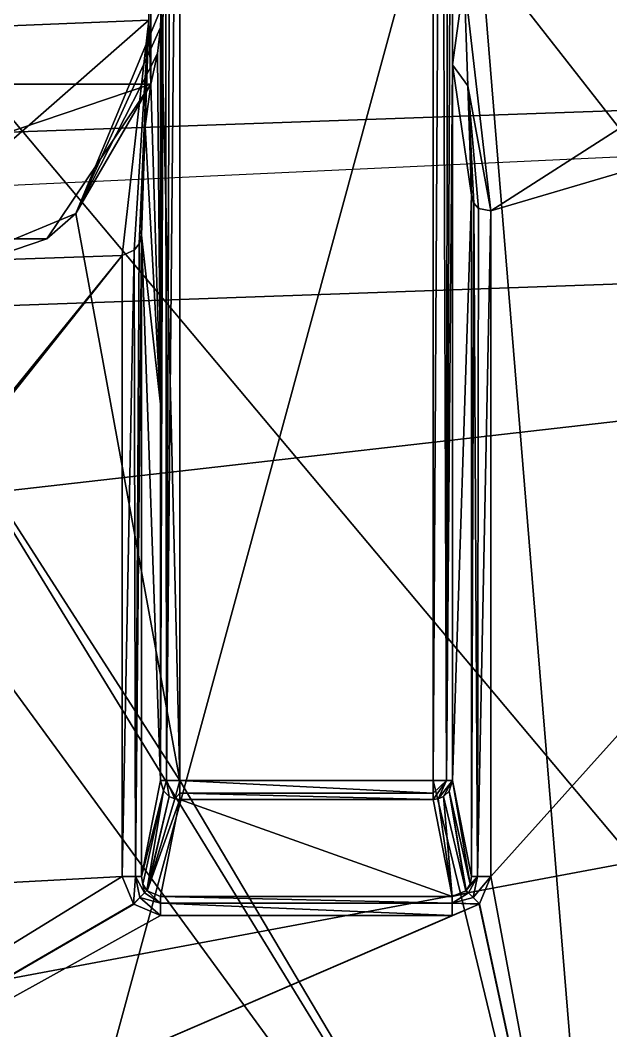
# Model space of a CAD drawing. Header units: millimetres. Extents: x -228 to 228, y -204 to 237.
# Drawn here: x 0.77 to 3.82, y -22.78 to -17.56 of the extents above; entities that cross this region are included whole.
import ezdxf

# ---------------------------------------------------------------- set-up
doc = ezdxf.new("R2010")
doc.units = ezdxf.units.MM
doc.header["$LTSCALE"] = 127.314815
for name, color, linetype in [('1821', 7, 'CONTINUOUS'), ('2216', 7, 'CONTINUOUS'), ('5749', 7, 'CONTINUOUS'), ('5755', 7, 'CONTINUOUS'), ('5756', 7, 'CONTINUOUS'), ('5757', 7, 'CONTINUOUS'), ('5783', 7, 'CONTINUOUS'), ('5784', 7, 'CONTINUOUS'), ('5785', 7, 'CONTINUOUS'), ('5863', 7, 'CONTINUOUS'), ('5865', 7, 'CONTINUOUS'), ('5866', 7, 'CONTINUOUS'), ('5867', 7, 'CONTINUOUS'), ('5868', 7, 'CONTINUOUS'), ('5869', 7, 'CONTINUOUS'), ('5870', 7, 'CONTINUOUS'), ('5871', 7, 'CONTINUOUS'), ('5872', 7, 'CONTINUOUS'), ('5873', 7, 'CONTINUOUS'), ('5874', 7, 'CONTINUOUS'), ('5875', 7, 'CONTINUOUS'), ('6040', 7, 'CONTINUOUS'), ('6046', 7, 'CONTINUOUS'), ('6049', 7, 'CONTINUOUS'), ('6050', 7, 'CONTINUOUS'), ('6055', 7, 'CONTINUOUS'), ('6340', 7, 'CONTINUOUS'), ('6341', 7, 'CONTINUOUS'), ('6359', 7, 'CONTINUOUS'), ('6361', 7, 'CONTINUOUS')]:
    doc.layers.add(name, color=color, linetype=linetype)

msp = doc.modelspace()

# ---------------------------------------------------------------- linework, layer by layer
at = {"layer": '1821', "color": 5, "linetype": 'Continuous'}
msp.add_3dface([(20.25, -17.5, 17.1), (-20.25, -17.5, 17.1), (-21.3751, -19.4486, 17.1), (20.25, -17.5, 17.1)], dxfattribs=at)
at = {"layer": '2216', "color": 5, "linetype": 'Continuous'}
for points in [[(38.2578, -27.7959, 1088.2557), (0, 0, 1089.0014), (27.7959, -38.2578, 1088.2557), (38.2578, -27.7959, 1088.2557)], [(27.7959, -38.2578, 1088.2557), (0, 0, 1089.0014), (14.6132, -44.9748, 1088.2557), (27.7959, -38.2578, 1088.2557)], [(14.6132, -44.9748, 1088.2557), (0, 0, 1089.0014), (0, -47.2893, 1088.2557), (14.6132, -44.9748, 1088.2557)]]:
    msp.add_3dface(points, dxfattribs=at)
at = {"layer": '5749', "color": 6, "linetype": 'Continuous'}
for points in [[(1.2987, -18.7765, 1036.49), (0, -18.8213, 1036.49), (1.4371, -17.5626, 1035.29), (1.2987, -18.7765, 1036.49)], [(1.4371, -17.5626, 1035.29), (0, -18.8213, 1036.49), (0, -17.6213, 1035.29), (1.4371, -17.5626, 1035.29)], [(1.362, -18.7493, 1036.4674), (1.2987, -18.7765, 1036.49), (1.4371, -17.5626, 1035.29), (1.362, -18.7493, 1036.4674)], [(1.387, -18.7169, 1036.4369), (1.362, -18.7493, 1036.4674), (1.4371, -17.5626, 1035.29), (1.387, -18.7169, 1036.4369)], [(1.4181, -18.1106, 1035.8348), (1.387, -18.7169, 1036.4369), (1.4371, -17.5626, 1035.29), (1.4181, -18.1106, 1035.8348)], [(1.3986, -18.6725, 1036.3935), (1.387, -18.7169, 1036.4369), (1.4181, -18.1106, 1035.8348), (1.3986, -18.6725, 1036.3935)]]:
    msp.add_3dface(points, dxfattribs=at)
at = {"layer": '5755', "color": 6, "linetype": 'Continuous'}
for points in [[(0, -17.6213, 1035.29), (0, -14.1524, 1035.29), (1.4371, -14.1, 1035.29), (0, -17.6213, 1035.29)], [(1.4371, -17.5626, 1035.29), (0, -17.6213, 1035.29), (1.4371, -14.1, 1035.29), (1.4371, -17.5626, 1035.29)]]:
    msp.add_3dface(points, dxfattribs=at)
at = {"layer": '5756', "color": 6, "linetype": 'Continuous'}
for points in [[(3.0629, -17.3531, 1035.29), (6.7178, -16.2906, 1035.29), (3.2013, -18.5471, 1036.49), (3.0629, -17.3531, 1035.29)], [(3.2013, -18.5471, 1036.49), (6.7178, -16.2906, 1035.29), (7.4009, -17.3052, 1036.49), (3.2013, -18.5471, 1036.49)], [(3.0629, -17.3531, 1035.29), (3.2013, -18.5471, 1036.49), (3.0819, -17.9021, 1035.8341), (3.0629, -17.3531, 1035.29)], [(3.0819, -17.9021, 1035.8341), (3.2013, -18.5471, 1036.49), (3.1374, -18.5346, 1036.4669), (3.0819, -17.9021, 1035.8341)], [(3.1014, -18.4662, 1036.3935), (3.0819, -17.9021, 1035.8341), (3.1126, -18.5076, 1036.4362), (3.1014, -18.4662, 1036.3935)], [(3.1126, -18.5076, 1036.4362), (3.0819, -17.9021, 1035.8341), (3.1374, -18.5346, 1036.4669), (3.1126, -18.5076, 1036.4362)]]:
    msp.add_3dface(points, dxfattribs=at)
at = {"layer": '5757', "color": 6, "linetype": 'Continuous'}
for points in [[(7.4009, -17.3052, 1036.49), (3.7819, -25.112, 1036.49), (3.2013, -21.9821, 1036.49), (7.4009, -17.3052, 1036.49)], [(3.2013, -18.5471, 1036.49), (7.4009, -17.3052, 1036.49), (3.2013, -21.9821, 1036.49), (3.2013, -18.5471, 1036.49)], [(11.0102, -22.8843, 1036.49), (3.7819, -25.112, 1036.49), (7.4009, -17.3052, 1036.49), (11.0102, -22.8843, 1036.49)], [(1.2987, -18.7765, 1036.49), (1.2987, -21.9821, 1036.49), (-1.3595, -22.1248, 1036.49), (1.2987, -18.7765, 1036.49)], [(-1.3579, -22.1232, 1036.49), (1.2987, -18.7765, 1036.49), (-1.3595, -22.1248, 1036.49), (-1.3579, -22.1232, 1036.49)], [(-1.2987, -21.9821, 1036.49), (1.2987, -18.7765, 1036.49), (-1.3579, -22.1232, 1036.49), (-1.2987, -21.9821, 1036.49)], [(0, -18.8213, 1036.49), (1.2987, -18.7765, 1036.49), (-1.2987, -21.9821, 1036.49), (0, -18.8213, 1036.49)], [(1.3579, -22.1232, 1036.49), (-3.7819, -25.112, 1036.49), (1.2987, -21.9821, 1036.49), (1.3579, -22.1232, 1036.49)], [(1.2987, -21.9821, 1036.49), (-3.7819, -25.112, 1036.49), (-1.3595, -22.1248, 1036.49), (1.2987, -21.9821, 1036.49)], [(3.2013, -21.9821, 1036.49), (3.7819, -25.112, 1036.49), (3.1421, -22.1232, 1036.49), (3.2013, -21.9821, 1036.49)], [(1.3595, -22.1248, 1036.49), (-3.7819, -25.112, 1036.49), (1.3579, -22.1232, 1036.49), (1.3595, -22.1248, 1036.49)], [(3.7819, -25.112, 1036.49), (-3.7819, -25.112, 1036.49), (3.1405, -22.1248, 1036.49), (3.7819, -25.112, 1036.49)], [(3.1405, -22.1248, 1036.49), (-3.7819, -25.112, 1036.49), (3.0024, -22.1839, 1036.49), (3.1405, -22.1248, 1036.49)], [(1.4976, -22.1839, 1036.49), (-3.7819, -25.112, 1036.49), (1.3595, -22.1248, 1036.49), (1.4976, -22.1839, 1036.49)], [(3.1421, -22.1232, 1036.49), (3.7819, -25.112, 1036.49), (3.1405, -22.1248, 1036.49), (3.1421, -22.1232, 1036.49)], [(3.0024, -22.1839, 1036.49), (-3.7819, -25.112, 1036.49), (1.4976, -22.1839, 1036.49), (3.0024, -22.1839, 1036.49)]]:
    msp.add_3dface(points, dxfattribs=at)
at = {"layer": '5783', "color": 6, "linetype": 'Continuous'}
for points in [[(1.4371, -17.5626, 1035.29), (1.4371, -14.1, 1035.29), (1.4476, -17.1071, 1034.99), (1.4371, -17.5626, 1035.29)], [(1.4476, -17.8929, 1034.99), (1.4371, -17.5626, 1035.29), (1.4476, -17.1071, 1034.99), (1.4476, -17.8929, 1034.99)], [(1.4181, -18.1106, 1035.8348), (1.4371, -17.5626, 1035.29), (1.4476, -17.8929, 1034.99), (1.4181, -18.1106, 1035.8348)], [(1.4816, -17.7341, 1034.0163), (1.4966, -17.6005, 1033.5865), (1.4966, -19.5438, 1033.5865), (1.4816, -17.7341, 1034.0163)], [(1.4476, -17.8929, 1034.99), (1.4816, -17.7341, 1034.0163), (1.4966, -19.5438, 1033.5865), (1.4476, -17.8929, 1034.99)], [(1.4181, -18.1106, 1035.8348), (1.4476, -17.8929, 1034.99), (1.4966, -19.5438, 1033.5865), (1.4181, -18.1106, 1035.8348)], [(1.3986, -18.6725, 1036.3935), (1.4181, -18.1106, 1035.8348), (1.4966, -19.5438, 1033.5865), (1.3986, -18.6725, 1036.3935)], [(1.3986, -21.9821, 1036.3935), (1.3986, -18.6725, 1036.3935), (1.4966, -21.4871, 1033.5865), (1.3986, -21.9821, 1036.3935)], [(1.4966, -21.4871, 1033.5865), (1.3986, -18.6725, 1036.3935), (1.4966, -19.5438, 1033.5865), (1.4966, -21.4871, 1033.5865)]]:
    msp.add_3dface(points, dxfattribs=at)
at = {"layer": '5784', "color": 6, "linetype": 'Continuous'}
for points in [[(1.4976, -22.0854, 1036.4074), (1.5966, -21.5856, 1033.5726), (3.0024, -22.0854, 1036.4074), (1.4976, -22.0854, 1036.4074)], [(1.5966, -21.5856, 1033.5726), (2.9034, -21.5856, 1033.5726), (3.0024, -22.0854, 1036.4074), (1.5966, -21.5856, 1033.5726)]]:
    msp.add_3dface(points, dxfattribs=at)
at = {"layer": '5785', "color": 6, "linetype": 'Continuous'}
for points in [[(3.0035, -14.1, 1033.59), (3.0629, -17.3531, 1035.29), (3.0034, -17.7936, 1033.5865), (3.0035, -14.1, 1033.59)], [(3.0629, -17.3531, 1035.29), (3.0819, -17.9021, 1035.8341), (3.0034, -17.7936, 1033.5865), (3.0629, -17.3531, 1035.29)], [(3.0819, -17.9021, 1035.8341), (3.1014, -18.4662, 1036.3935), (3.0034, -17.7936, 1033.5865), (3.0819, -17.9021, 1035.8341)], [(3.0034, -17.7936, 1033.5865), (3.1014, -18.4662, 1036.3935), (3.0034, -21.4871, 1033.5865), (3.0034, -17.7936, 1033.5865)], [(3.0034, -21.4871, 1033.5865), (3.1014, -18.4662, 1036.3935), (3.1014, -21.9821, 1036.3935), (3.0034, -21.4871, 1033.5865)]]:
    msp.add_3dface(points, dxfattribs=at)
at = {"layer": '5863', "color": 6, "linetype": 'Continuous'}
for points in [[(1.4966, -21.4871, 1033.5865), (1.5, -17.5, 1033.564), (1.5218, -14.1252, 1033.5236), (1.4966, -21.4871, 1033.5865)], [(1.5271, -21.4871, 1033.5181), (1.4966, -21.4871, 1033.5865), (1.5218, -14.1252, 1033.5236), (1.5271, -21.4871, 1033.5181)], [(1.5533, -14.1568, 1033.4998), (1.5271, -21.4871, 1033.5181), (1.5218, -14.1252, 1033.5236), (1.5533, -14.1568, 1033.4998)], [(1.5966, -14.2, 1033.49), (1.5271, -21.4871, 1033.5181), (1.5533, -14.1568, 1033.4998), (1.5966, -14.2, 1033.49)], [(1.5966, -21.4871, 1033.49), (1.5271, -21.4871, 1033.5181), (1.5966, -14.2, 1033.49), (1.5966, -21.4871, 1033.49)], [(1.5, -17.5, 1033.564), (1.4966, -21.4871, 1033.5865), (1.4985, -17.5662, 1033.5703), (1.5, -17.5, 1033.564)], [(1.4966, -19.5438, 1033.5865), (1.4966, -17.6005, 1033.5865), (1.4985, -17.5662, 1033.5703), (1.4966, -19.5438, 1033.5865)], [(1.4966, -21.4871, 1033.5865), (1.4966, -19.5438, 1033.5865), (1.4985, -17.5662, 1033.5703), (1.4966, -21.4871, 1033.5865)]]:
    msp.add_3dface(points, dxfattribs=at)
at = {"layer": '5865', "color": 6, "linetype": 'Continuous'}
for points in [[(1.4966, -21.4871, 1033.5865), (1.5271, -21.4871, 1033.5181), (1.513, -21.5407, 1033.5777), (1.4966, -21.4871, 1033.5865)], [(1.513, -21.5407, 1033.5777), (1.5271, -21.4871, 1033.5181), (1.5424, -21.5695, 1033.5735), (1.513, -21.5407, 1033.5777)], [(1.5271, -21.4871, 1033.5181), (1.5966, -21.4871, 1033.49), (1.5705, -21.582, 1033.5724), (1.5271, -21.4871, 1033.5181)], [(1.5424, -21.5695, 1033.5735), (1.5271, -21.4871, 1033.5181), (1.5705, -21.582, 1033.5724), (1.5424, -21.5695, 1033.5735)], [(1.5705, -21.582, 1033.5724), (1.5966, -21.4871, 1033.49), (1.5966, -21.5514, 1033.5134), (1.5705, -21.582, 1033.5724)], [(1.5966, -21.5856, 1033.5726), (1.5705, -21.582, 1033.5724), (1.5966, -21.5514, 1033.5134), (1.5966, -21.5856, 1033.5726)]]:
    msp.add_3dface(points, dxfattribs=at)
at = {"layer": '5866', "color": 6, "linetype": 'Continuous'}
for points in [[(2.9472, -14.1562, 1033.5001), (2.9791, -14.1243, 1033.5246), (2.9729, -21.4871, 1033.5181), (2.9472, -14.1562, 1033.5001)], [(3.0035, -14.1, 1033.59), (3.0034, -17.7936, 1033.5865), (2.9729, -21.4871, 1033.5181), (3.0035, -14.1, 1033.59)], [(2.9791, -14.1243, 1033.5246), (3.0035, -14.1, 1033.59), (2.9729, -21.4871, 1033.5181), (2.9791, -14.1243, 1033.5246)], [(2.9034, -14.2, 1033.49), (2.9472, -14.1562, 1033.5001), (2.9034, -21.4871, 1033.49), (2.9034, -14.2, 1033.49)], [(2.9034, -21.4871, 1033.49), (2.9472, -14.1562, 1033.5001), (2.9729, -21.4871, 1033.5181), (2.9034, -21.4871, 1033.49)], [(3.0034, -17.7936, 1033.5865), (3.0034, -21.4871, 1033.5865), (2.9729, -21.4871, 1033.5181), (3.0034, -17.7936, 1033.5865)]]:
    msp.add_3dface(points, dxfattribs=at)
at = {"layer": '5867', "color": 6, "linetype": 'Continuous'}
for points in [[(1.5966, -21.5514, 1033.5134), (1.5966, -21.4871, 1033.49), (2.9034, -21.5514, 1033.5134), (1.5966, -21.5514, 1033.5134)], [(1.5966, -21.4871, 1033.49), (2.9034, -21.4871, 1033.49), (2.9034, -21.5514, 1033.5134), (1.5966, -21.4871, 1033.49)], [(2.9034, -21.5856, 1033.5726), (1.5966, -21.5856, 1033.5726), (1.5966, -21.5514, 1033.5134), (2.9034, -21.5856, 1033.5726)], [(2.9034, -21.5856, 1033.5726), (1.5966, -21.5514, 1033.5134), (2.9034, -21.5514, 1033.5134), (2.9034, -21.5856, 1033.5726)]]:
    msp.add_3dface(points, dxfattribs=at)
at = {"layer": '5868', "color": 6, "linetype": 'Continuous'}
for points in [[(1.3986, -21.9821, 1036.3935), (1.4966, -21.4871, 1033.5865), (1.513, -21.5407, 1033.5777), (1.3986, -21.9821, 1036.3935)], [(1.3986, -21.9821, 1036.3935), (1.513, -21.5407, 1033.5777), (1.4058, -22.0214, 1036.4001), (1.3986, -21.9821, 1036.3935)], [(1.4058, -22.0214, 1036.4001), (1.513, -21.5407, 1033.5777), (1.4267, -22.0548, 1036.4046), (1.4058, -22.0214, 1036.4001)], [(1.513, -21.5407, 1033.5777), (1.5424, -21.5695, 1033.5735), (1.4267, -22.0548, 1036.4046), (1.513, -21.5407, 1033.5777)], [(1.4267, -22.0548, 1036.4046), (1.5424, -21.5695, 1033.5735), (1.4281, -22.0562, 1036.4048), (1.4267, -22.0548, 1036.4046)], [(1.5424, -21.5695, 1033.5735), (1.5705, -21.582, 1033.5724), (1.4281, -22.0562, 1036.4048), (1.5424, -21.5695, 1033.5735)], [(1.5705, -21.582, 1033.5724), (1.5966, -21.5856, 1033.5726), (1.4281, -22.0562, 1036.4048), (1.5705, -21.582, 1033.5724)], [(1.5966, -21.5856, 1033.5726), (1.4976, -22.0854, 1036.4074), (1.4281, -22.0562, 1036.4048), (1.5966, -21.5856, 1033.5726)]]:
    msp.add_3dface(points, dxfattribs=at)
at = {"layer": '5869', "color": 6, "linetype": 'Continuous'}
for points in [[(1.387, -18.7169, 1036.4369), (1.3986, -18.6725, 1036.3935), (1.3681, -21.9821, 1036.4619), (1.387, -18.7169, 1036.4369)], [(1.3986, -18.6725, 1036.3935), (1.3986, -21.9821, 1036.3935), (1.3681, -21.9821, 1036.4619), (1.3986, -18.6725, 1036.3935)], [(1.362, -18.7493, 1036.4674), (1.387, -18.7169, 1036.4369), (1.3681, -21.9821, 1036.4619), (1.362, -18.7493, 1036.4674)], [(1.2987, -18.7765, 1036.49), (1.362, -18.7493, 1036.4674), (1.2987, -21.9821, 1036.49), (1.2987, -18.7765, 1036.49)], [(1.2987, -21.9821, 1036.49), (1.362, -18.7493, 1036.4674), (1.3681, -21.9821, 1036.4619), (1.2987, -21.9821, 1036.49)]]:
    msp.add_3dface(points, dxfattribs=at)
at = {"layer": '5870', "color": 6, "linetype": 'Continuous'}
for points in [[(2.9729, -21.4871, 1033.5181), (2.9034, -21.5856, 1033.5726), (2.9034, -21.5514, 1033.5134), (2.9729, -21.4871, 1033.5181)], [(2.9034, -21.5856, 1033.5726), (2.9729, -21.4871, 1033.5181), (2.929, -21.5822, 1033.5724), (2.9034, -21.5856, 1033.5726)], [(2.9034, -21.4871, 1033.49), (2.9729, -21.4871, 1033.5181), (2.9034, -21.5514, 1033.5134), (2.9034, -21.4871, 1033.49)], [(2.9729, -21.4871, 1033.5181), (3.0034, -21.4871, 1033.5865), (2.929, -21.5822, 1033.5724), (2.9729, -21.4871, 1033.5181)], [(2.929, -21.5822, 1033.5724), (3.0034, -21.4871, 1033.5865), (2.9571, -21.5699, 1033.5734), (2.929, -21.5822, 1033.5724)], [(2.9571, -21.5699, 1033.5734), (3.0034, -21.4871, 1033.5865), (2.9867, -21.5411, 1033.5776), (2.9571, -21.5699, 1033.5734)]]:
    msp.add_3dface(points, dxfattribs=at)
at = {"layer": '5871', "color": 6, "linetype": 'Continuous'}
for points in [[(1.3579, -22.1232, 1036.49), (1.2987, -21.9821, 1036.49), (1.3681, -21.9821, 1036.4619), (1.3579, -22.1232, 1036.49)], [(1.3579, -22.1232, 1036.49), (1.3681, -21.9821, 1036.4619), (1.3898, -22.0914, 1036.4781), (1.3579, -22.1232, 1036.49)], [(1.3681, -21.9821, 1036.4619), (1.3986, -21.9821, 1036.3935), (1.4147, -22.0665, 1036.4475), (1.3681, -21.9821, 1036.4619)], [(1.3898, -22.0914, 1036.4781), (1.3681, -21.9821, 1036.4619), (1.4147, -22.0665, 1036.4475), (1.3898, -22.0914, 1036.4781)], [(1.3986, -21.9821, 1036.3935), (1.4058, -22.0214, 1036.4001), (1.4147, -22.0665, 1036.4475), (1.3986, -21.9821, 1036.3935)], [(1.4058, -22.0214, 1036.4001), (1.4267, -22.0548, 1036.4046), (1.4147, -22.0665, 1036.4475), (1.4058, -22.0214, 1036.4001)], [(1.4147, -22.0665, 1036.4475), (1.4267, -22.0548, 1036.4046), (1.4976, -22.1196, 1036.4666), (1.4147, -22.0665, 1036.4475)], [(1.4267, -22.0548, 1036.4046), (1.4281, -22.0562, 1036.4048), (1.4976, -22.1196, 1036.4666), (1.4267, -22.0548, 1036.4046)], [(1.4281, -22.0562, 1036.4048), (1.4976, -22.0854, 1036.4074), (1.4976, -22.1196, 1036.4666), (1.4281, -22.0562, 1036.4048)], [(1.3595, -22.1248, 1036.49), (1.3579, -22.1232, 1036.49), (1.3898, -22.0914, 1036.4781), (1.3595, -22.1248, 1036.49)], [(1.4976, -22.1839, 1036.49), (1.3595, -22.1248, 1036.49), (1.3898, -22.0914, 1036.4781), (1.4976, -22.1839, 1036.49)], [(1.3898, -22.0914, 1036.4781), (1.4147, -22.0665, 1036.4475), (1.4976, -22.1196, 1036.4666), (1.3898, -22.0914, 1036.4781)], [(1.4976, -22.1839, 1036.49), (1.3898, -22.0914, 1036.4781), (1.4976, -22.1196, 1036.4666), (1.4976, -22.1839, 1036.49)]]:
    msp.add_3dface(points, dxfattribs=at)
at = {"layer": '5872', "color": 6, "linetype": 'Continuous'}
for points in [[(2.9867, -21.5411, 1033.5776), (3.0034, -21.4871, 1033.5865), (3.0942, -22.0214, 1036.4001), (2.9867, -21.5411, 1033.5776)], [(3.0034, -21.4871, 1033.5865), (3.1014, -21.9821, 1036.3935), (3.0942, -22.0214, 1036.4001), (3.0034, -21.4871, 1033.5865)], [(2.9571, -21.5699, 1033.5734), (2.9867, -21.5411, 1033.5776), (3.0719, -22.0562, 1036.4048), (2.9571, -21.5699, 1033.5734)], [(3.0719, -22.0562, 1036.4048), (2.9867, -21.5411, 1033.5776), (3.0733, -22.0548, 1036.4046), (3.0719, -22.0562, 1036.4048)], [(3.0733, -22.0548, 1036.4046), (2.9867, -21.5411, 1033.5776), (3.0942, -22.0214, 1036.4001), (3.0733, -22.0548, 1036.4046)], [(3.0024, -22.0854, 1036.4074), (2.9034, -21.5856, 1033.5726), (2.929, -21.5822, 1033.5724), (3.0024, -22.0854, 1036.4074)], [(3.0024, -22.0854, 1036.4074), (2.929, -21.5822, 1033.5724), (2.9571, -21.5699, 1033.5734), (3.0024, -22.0854, 1036.4074)], [(3.0024, -22.0854, 1036.4074), (2.9571, -21.5699, 1033.5734), (3.0719, -22.0562, 1036.4048), (3.0024, -22.0854, 1036.4074)]]:
    msp.add_3dface(points, dxfattribs=at)
at = {"layer": '5873', "color": 6, "linetype": 'Continuous'}
for points in [[(1.4976, -22.0854, 1036.4074), (3.0024, -22.0854, 1036.4074), (3.0024, -22.1196, 1036.4666), (1.4976, -22.0854, 1036.4074)], [(1.4976, -22.1196, 1036.4666), (1.4976, -22.0854, 1036.4074), (3.0024, -22.1196, 1036.4666), (1.4976, -22.1196, 1036.4666)], [(3.0024, -22.1839, 1036.49), (1.4976, -22.1839, 1036.49), (1.4976, -22.1196, 1036.4666), (3.0024, -22.1839, 1036.49)], [(3.0024, -22.1839, 1036.49), (1.4976, -22.1196, 1036.4666), (3.0024, -22.1196, 1036.4666), (3.0024, -22.1839, 1036.49)]]:
    msp.add_3dface(points, dxfattribs=at)
at = {"layer": '5874', "color": 6, "linetype": 'Continuous'}
for points in [[(3.0733, -22.0548, 1036.4046), (3.0942, -22.0214, 1036.4001), (3.1319, -21.9821, 1036.4619), (3.0733, -22.0548, 1036.4046)], [(3.0853, -22.0665, 1036.4475), (3.0733, -22.0548, 1036.4046), (3.1319, -21.9821, 1036.4619), (3.0853, -22.0665, 1036.4475)], [(3.1102, -22.0914, 1036.4781), (3.0853, -22.0665, 1036.4475), (3.1319, -21.9821, 1036.4619), (3.1102, -22.0914, 1036.4781)], [(3.0942, -22.0214, 1036.4001), (3.1014, -21.9821, 1036.3935), (3.1319, -21.9821, 1036.4619), (3.0942, -22.0214, 1036.4001)], [(3.2013, -21.9821, 1036.49), (3.1421, -22.1232, 1036.49), (3.1102, -22.0914, 1036.4781), (3.2013, -21.9821, 1036.49)], [(3.2013, -21.9821, 1036.49), (3.1102, -22.0914, 1036.4781), (3.1319, -21.9821, 1036.4619), (3.2013, -21.9821, 1036.49)], [(3.0024, -22.0854, 1036.4074), (3.0719, -22.0562, 1036.4048), (3.0853, -22.0665, 1036.4475), (3.0024, -22.0854, 1036.4074)], [(3.0719, -22.0562, 1036.4048), (3.0733, -22.0548, 1036.4046), (3.0853, -22.0665, 1036.4475), (3.0719, -22.0562, 1036.4048)], [(3.0024, -22.1196, 1036.4666), (3.0024, -22.0854, 1036.4074), (3.0853, -22.0665, 1036.4475), (3.0024, -22.1196, 1036.4666)], [(3.1102, -22.0914, 1036.4781), (3.0024, -22.1196, 1036.4666), (3.0853, -22.0665, 1036.4475), (3.1102, -22.0914, 1036.4781)], [(3.1421, -22.1232, 1036.49), (3.0024, -22.1196, 1036.4666), (3.1102, -22.0914, 1036.4781), (3.1421, -22.1232, 1036.49)], [(3.1421, -22.1232, 1036.49), (3.1405, -22.1248, 1036.49), (3.0024, -22.1196, 1036.4666), (3.1421, -22.1232, 1036.49)], [(3.1405, -22.1248, 1036.49), (3.0024, -22.1839, 1036.49), (3.0024, -22.1196, 1036.4666), (3.1405, -22.1248, 1036.49)]]:
    msp.add_3dface(points, dxfattribs=at)
at = {"layer": '5875', "color": 6, "linetype": 'Continuous'}
for points in [[(3.1014, -18.4662, 1036.3935), (3.1126, -18.5076, 1036.4362), (3.1014, -21.9821, 1036.3935), (3.1014, -18.4662, 1036.3935)], [(3.1014, -21.9821, 1036.3935), (3.1126, -18.5076, 1036.4362), (3.1319, -21.9821, 1036.4619), (3.1014, -21.9821, 1036.3935)], [(3.1126, -18.5076, 1036.4362), (3.1374, -18.5346, 1036.4669), (3.1319, -21.9821, 1036.4619), (3.1126, -18.5076, 1036.4362)], [(3.1374, -18.5346, 1036.4669), (3.2013, -18.5471, 1036.49), (3.1319, -21.9821, 1036.4619), (3.1374, -18.5346, 1036.4669)], [(3.2013, -18.5471, 1036.49), (3.2013, -21.9821, 1036.49), (3.1319, -21.9821, 1036.4619), (3.2013, -18.5471, 1036.49)]]:
    msp.add_3dface(points, dxfattribs=at)
at = {"layer": '6040', "color": 6, "linetype": 'Continuous'}
for points in [[(7.912, -26.6346, 1036.99), (6.3178, -15.9977, 1036.99), (0, -17.2, 1036.99), (7.912, -26.6346, 1036.99)], [(0, -27.7849, 1036.99), (7.912, -26.6346, 1036.99), (0, -17.2, 1036.99), (0, -27.7849, 1036.99)]]:
    msp.add_3dface(points, dxfattribs=at)
at = {"layer": '6046', "color": 6, "linetype": 'Continuous'}
for points in [[(1.5, -17.5, 1033.49), (1.4966, -17.6005, 1033.5865), (1.0606, -18.5607, 1033.49), (1.5, -17.5, 1033.49)], [(1.4985, -17.5662, 1033.5703), (1.4966, -17.6005, 1033.5865), (1.5, -17.5, 1033.49), (1.4985, -17.5662, 1033.5703)], [(1.5, -17.5, 1033.564), (1.4985, -17.5662, 1033.5703), (1.5, -17.5, 1033.49), (1.5, -17.5, 1033.564)], [(1.4966, -17.6005, 1033.5865), (1.4816, -17.7341, 1034.0163), (1.0606, -18.5607, 1033.49), (1.4966, -17.6005, 1033.5865)], [(1.4816, -17.7341, 1034.0163), (1.4476, -17.8929, 1034.99), (1.0606, -18.5607, 1033.49), (1.4816, -17.7341, 1034.0163)], [(1.0606, -18.5607, 1033.49), (1.4476, -17.8929, 1034.99), (0.9113, -18.6914, 1034.99), (1.0606, -18.5607, 1033.49)], [(0, -19, 1033.49), (1.0606, -18.5607, 1033.49), (0, -19, 1034.99), (0, -19, 1033.49)], [(0, -19, 1034.99), (1.0606, -18.5607, 1033.49), (0.9113, -18.6914, 1034.99), (0, -19, 1034.99)]]:
    msp.add_3dface(points, dxfattribs=at)
at = {"layer": '6049', "color": 6, "linetype": 'Continuous'}
for points in [[(2.9034, -14.2, 1033.49), (3.8039, -25.2147, 1033.49), (5.08, -8.7988, 1033.49), (2.9034, -14.2, 1033.49)], [(5.08, -8.7988, 1033.49), (3.8039, -25.2147, 1033.49), (6.6437, -12.496, 1033.49), (5.08, -8.7988, 1033.49)], [(11.0731, -22.9703, 1033.49), (6.6437, -12.496, 1033.49), (3.8039, -25.2147, 1033.49), (11.0731, -22.9703, 1033.49)], [(1.5966, -21.4871, 1033.49), (1.5966, -14.2, 1033.49), (1.5, -17.5, 1033.49), (1.5966, -21.4871, 1033.49)], [(3.8039, -25.2147, 1033.49), (2.9034, -14.2, 1033.49), (2.9034, -21.4871, 1033.49), (3.8039, -25.2147, 1033.49)], [(1.5966, -21.4871, 1033.49), (1.5, -17.5, 1033.49), (1.0606, -18.5607, 1033.49), (1.5966, -21.4871, 1033.49)], [(-1.5966, -21.4871, 1033.49), (3.8039, -25.2147, 1033.49), (-1.0606, -18.5607, 1033.49), (-1.5966, -21.4871, 1033.49)], [(3.8039, -25.2147, 1033.49), (0, -19, 1033.49), (-1.0606, -18.5607, 1033.49), (3.8039, -25.2147, 1033.49)], [(1.5966, -21.4871, 1033.49), (1.0606, -18.5607, 1033.49), (0, -19, 1033.49), (1.5966, -21.4871, 1033.49)], [(3.8039, -25.2147, 1033.49), (1.5966, -21.4871, 1033.49), (0, -19, 1033.49), (3.8039, -25.2147, 1033.49)], [(-3.8039, -25.2147, 1033.49), (3.8039, -25.2147, 1033.49), (-2.9034, -21.4871, 1033.49), (-3.8039, -25.2147, 1033.49)], [(-2.9034, -21.4871, 1033.49), (3.8039, -25.2147, 1033.49), (-1.5966, -21.4871, 1033.49), (-2.9034, -21.4871, 1033.49)], [(1.5966, -21.4871, 1033.49), (3.8039, -25.2147, 1033.49), (2.9034, -21.4871, 1033.49), (1.5966, -21.4871, 1033.49)]]:
    msp.add_3dface(points, dxfattribs=at)
at = {"layer": '6050', "color": 6, "linetype": 'Continuous'}
for points in [[(8.1292, -26.2448, 1031.49), (0, -27.475, 1031.49), (5.08, -8.7988, 1031.49), (8.1292, -26.2448, 1031.49)], [(5.08, -8.7988, 1031.49), (0, -27.475, 1031.49), (0, -10.16, 1031.49), (5.08, -8.7988, 1031.49)]]:
    msp.add_3dface(points, dxfattribs=at)
at = {"layer": '6055', "color": 6, "linetype": 'Continuous'}
for points in [[(1.4476, -17.8929, 1034.99), (1.4476, -17.1071, 1034.99), (-1.4476, -17.8929, 1034.99), (1.4476, -17.8929, 1034.99)], [(-1.4476, -17.8929, 1034.99), (1.4476, -17.1071, 1034.99), (-1.4476, -17.1071, 1034.99), (-1.4476, -17.8929, 1034.99)], [(1.4476, -17.8929, 1034.99), (-1.4476, -17.8929, 1034.99), (-0.9113, -18.6914, 1034.99), (1.4476, -17.8929, 1034.99)], [(1.4476, -17.8929, 1034.99), (-0.9113, -18.6914, 1034.99), (0.9113, -18.6914, 1034.99), (1.4476, -17.8929, 1034.99)], [(-0.9113, -18.6914, 1034.99), (0, -19, 1034.99), (0.9113, -18.6914, 1034.99), (-0.9113, -18.6914, 1034.99)]]:
    msp.add_3dface(points, dxfattribs=at)
at = {"layer": '6340', "color": 6, "linetype": 'Continuous'}
for points in [[(-22.9744, -18.9793, 1022.39), (-25.648, -15.1731, 1022.39), (24.2606, -17.305, 1022.39), (-22.9744, -18.9793, 1022.39)], [(-19.7409, -22.3235, 1022.39), (-22.9744, -18.9793, 1022.39), (24.2606, -17.305, 1022.39), (-19.7409, -22.3235, 1022.39)], [(-19.7409, -22.3235, 1022.39), (24.2606, -17.305, 1022.39), (18.1027, -23.6714, 1022.39), (-19.7409, -22.3235, 1022.39)], [(-16.0266, -25.1234, 1022.39), (-19.7409, -22.3235, 1022.39), (18.1027, -23.6714, 1022.39), (-16.0266, -25.1234, 1022.39)]]:
    msp.add_3dface(points, dxfattribs=at)
at = {"layer": '6341', "color": 6, "linetype": 'Continuous'}
for points in [[(-22.2273, -19.8491, 1031.39), (23.5769, -18.2255, 1031.39), (27.7556, -10.8474, 1031.39), (-22.2273, -19.8491, 1031.39)], [(-22.2273, -19.8491, 1031.39), (27.7556, -10.8474, 1031.39), (0.68, -11.9807, 1031.39), (-22.2273, -19.8491, 1031.39)], [(-22.2273, -19.8491, 1031.39), (-15.377, -25.5262, 1031.39), (23.5769, -18.2255, 1031.39), (-22.2273, -19.8491, 1031.39)], [(-15.377, -25.5262, 1031.39), (17.4896, -24.1279, 1031.39), (23.5769, -18.2255, 1031.39), (-15.377, -25.5262, 1031.39)]]:
    msp.add_3dface(points, dxfattribs=at)
at = {"layer": '6359', "color": 6, "linetype": 'Continuous'}
for points in [[(8.3661, -23.8767, 1017.89), (-0.5889, 25.2931, 1017.89), (15.3266, -20.1292, 1017.89), (8.3661, -23.8767, 1017.89)], [(-0.5889, 25.2931, 1017.89), (8.3661, -23.8767, 1017.89), (1.2976, 0.4547, 1017.89), (-0.5889, 25.2931, 1017.89)], [(-0.5889, 25.2931, 1017.89), (3.3755, 25.0738, 1017.89), (15.3266, -20.1292, 1017.89), (-0.5889, 25.2931, 1017.89)], [(3.3755, 25.0738, 1017.89), (18.2871, -17.4834, 1017.89), (15.3266, -20.1292, 1017.89), (3.3755, 25.0738, 1017.89)], [(1.2976, 0.4547, 1017.89), (8.3661, -23.8767, 1017.89), (1.2391, -0.596, 1017.89), (1.2976, 0.4547, 1017.89)], [(8.3661, -23.8767, 1017.89), (0.4547, -1.2976, 1017.89), (1.2391, -0.596, 1017.89), (8.3661, -23.8767, 1017.89)], [(0.4547, -1.2976, 1017.89), (8.3661, -23.8767, 1017.89), (0.5889, -25.2931, 1017.89), (0.4547, -1.2976, 1017.89)]]:
    msp.add_3dface(points, dxfattribs=at)
at = {"layer": '6361', "color": 6, "linetype": 'Continuous'}
for points in [[(8.3661, -23.8767, 1022.29), (3.8359, -10.9474, 1022.29), (-1.2941, -11.5276, 1022.29), (8.3661, -23.8767, 1022.29)], [(0.5889, -25.2931, 1022.29), (8.3661, -23.8767, 1022.29), (-1.2941, -11.5276, 1022.29), (0.5889, -25.2931, 1022.29)]]:
    msp.add_3dface(points, dxfattribs=at)

doc.saveas('drawing.dxf')
